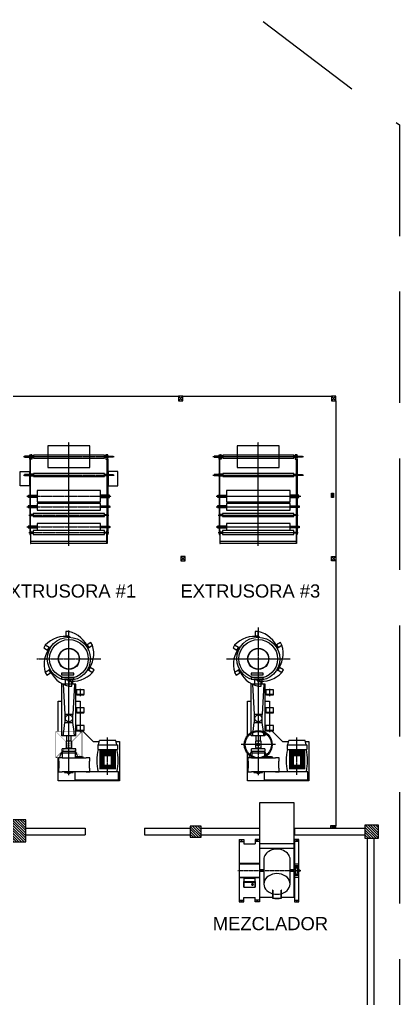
# Model space of a CAD drawing. Header units: millimetres. Extents: x -107 to 237943, y 136 to 168336.
# Drawn here: x 91096 to 99764, y 82441 to 104794 of the extents above; entities that cross this region are included whole.
import ezdxf

# ---------------------------------------------------------------- set-up
doc = ezdxf.new("R2010")
doc.units = ezdxf.units.MM
for name, pattern in [('CENTER2', [28.575, 19.05, -3.175, 3.175, -3.175]), ('DASHED2', [0.375, 0.25, -0.125]), ('HIDDEN2', [4.7625, 3.175, -1.5875])]:
    doc.linetypes.add(name, pattern=pattern)
for name, color, linetype in [('edificios', 7, 'Continuous'), ('estructura metálica', 7, 'Continuous'), ('maquinaria', 7, 'Continuous'), ('textos', 7, 'Continuous')]:
    doc.layers.add(name, color=color, linetype=linetype)
doc.layers.add('Evacuación', color=94, linetype='DASHED2', lineweight=35)
doc.styles.add('style1', font='arial.ttf')

# ---------------------------------------------------------------- blocks, each defined once
blk = doc.blocks.new('extrusora #3')
at = {"layer": 'maquinaria', "linetype": 'CENTER2', "ltscale": 0.05}
for p, q in [((0, 717), (0, -2656)), ((-728, 0), (728, 0)), ((265, -856), (265, -682)), ((265, -1266), (265, -1092)), ((265, -1676), (265, -1502)), ((390, -1957), (-390, -1957)), ((883, -2648), (883, -1797))]:
    blk.add_line(p, q, dxfattribs=at)
at = {"layer": 'maquinaria'}
for p, q in [((0, 502), (0, 622)), ((-438, 253), (-452, 261)), ((438, 253), (452, 261)), ((-438, -253), (-452, -261)), ((438, -253), (452, -261)), ((0, -999), (0, -1119))]:
    blk.add_line(p, q, dxfattribs=at)
at = {"layer": 'maquinaria', "color": 144}
for p, q in [((-160, -1657), (-160, -580)), ((160, -580), (-160, -580)), ((-130, -580), (-90, -1270)), ((-85, -465), (-85, -580)), ((85, -465), (85, -580)), ((130, -580), (90, -1270)), ((160, -1657), (160, -580)), ((180, -815), (180, -705)), ((180, -1225), (180, -1115)), ((-117, -1657), (-90, -1450)), ((117, -1657), (90, -1450)), ((180, -1635), (180, -1525)), ((658, -1967), (658, -2067)), ((658, -1967), (1108, -1967)), ((673, -1967), (697, -1867)), ((1069, -1867), (697, -1867)), ((1093, -1967), (1069, -1867)), ((1108, -1967), (1108, -2067)), ((658, -2067), (1108, -2067)), ((710, -2067), (710, -2519)), ((735, -2067), (735, -2519)), ((760, -2067), (760, -2519)), ((785, -2067), (785, -2519)), ((810, -2067), (810, -2214)), ((835, -2067), (835, -2214)), ((860, -2067), (860, -2214)), ((905, -2067), (905, -2214)), ((930, -2067), (930, -2214)), ((955, -2067), (955, -2214)), ((980, -2067), (980, -2519)), ((1005, -2067), (1005, -2519)), ((1030, -2067), (1030, -2519)), ((1055, -2067), (1055, -2519)), ((300, -2240), (325, -2240)), ((325, -2265), (325, -2240)), ((810, -2430), (810, -2519)), ((835, -2430), (835, -2519)), ((860, -2430), (860, -2519)), ((905, -2430), (905, -2519)), ((930, -2430), (930, -2519)), ((955, -2430), (955, -2519)), ((-100, -2569), (-100, -2594)), ((-100, -2594), (100, -2594)), ((-50, -2594), (-42, -2602)), ((-42, -2602), (42, -2602)), ((-25, -2602), (-25, -2607)), ((-25, -2607), (25, -2607)), ((25, -2607), (25, -2602)), ((42, -2602), (50, -2594)), ((100, -2594), (100, -2569))]:
    blk.add_line(p, q, dxfattribs=at)
at = {"layer": 'maquinaria', "color": 144, "linetype": 'HIDDEN2', "ltscale": 0.15}
for p, q in [((-160, -1760), (-160, -1658)), ((160, -1760), (-160, -1760)), ((-130, -1760), (-117, -1657)), ((-50, -1882), (-50, -1760)), ((50, -1882), (50, -1760)), ((130, -1760), (117, -1657)), ((160, -1760), (160, -1657)), ((-216, -2257), (-150, -2113)), ((155, -2055), (-155, -2055)), ((-155, -2106), (-155, -2055)), ((-155, -2106), (155, -2106)), ((-150, -2106), (-150, -2265)), ((-150, -2146), (150, -2146)), ((-50, -2055), (-50, -2032)), ((50, -2055), (50, -2032)), ((150, -2265), (150, -2106)), ((210, -2240), (150, -2113)), ((155, -2106), (155, -2055)), ((300, -2240), (150, -2240))]:
    blk.add_line(p, q, dxfattribs=at)
at = {"layer": 'maquinaria'}
for points in [[(-70, 522), (0, 522), (0, 622), (-70, 622)], [(-487, 200), (-452, 261), (-539, 311), (-574, 250)], [(417, 322), (452, 261), (539, 311), (504, 372)], [(487, -200), (452, -261), (539, -311), (574, -250)], [(-417, -322), (-452, -261), (-539, -311), (-504, -372)], [(70, -522), (0, -522), (0, -622), (70, -622)]]:
    blk.add_lwpolyline(points, close=True, dxfattribs=at)
at = {"layer": 'maquinaria', "color": 144}
for points in [[(110, -365), (110, -325), (-165, -325), (-165, -365)], [(110, -465), (110, -425), (-165, -425), (-165, -465)], [(160, -815), (350, -815), (350, -705), (160, -705)], [(185, -821), (345, -821), (345, -815), (185, -815)], [(233, -821), (297, -821), (297, -830), (233, -830)], [(160, -1225), (350, -1225), (350, -1115), (160, -1115)], [(-90, -1450), (90, -1450), (90, -1270), (-90, -1270)], [(185, -1231), (345, -1231), (345, -1225), (185, -1225)], [(233, -1231), (297, -1231), (297, -1240), (233, -1240)], [(160, -1635), (350, -1635), (350, -1525), (160, -1525)], [(185, -1641), (345, -1641), (345, -1635), (185, -1635)], [(233, -1641), (297, -1641), (297, -1650), (233, -1650)], [(796, -2430), (970, -2430), (970, -2214), (796, -2214)], [(-155, -2577), (-155, -2569), (395, -2569), (395, -2577), (475, -2577), (475, -2496), (467, -2496), (467, -2338), (475, -2338), (475, -2257), (395, -2257), (395, -2265), (-155, -2265), (-155, -2257), (-235, -2257), (-235, -2338), (-227, -2338), (-227, -2496), (-235, -2496), (-235, -2577)]]:
    blk.add_lwpolyline(points, close=True, dxfattribs=at)
at = {"layer": 'maquinaria'}
for points in [[(-245, -1784), (-245, -970), (-160, -970)], [(160, -970), (255, -970), (255, -1115)], [(255, -1240), (255, -1525)], [(309, -1641), (555, -1887), (692, -1887)], [(1074, -1887), (1155, -1887), (1155, -2787), (-245, -2787), (-245, -2130)]]:
    blk.add_lwpolyline(points, dxfattribs=at)
at = {"layer": 'maquinaria', "color": 144, "linetype": 'HIDDEN2', "ltscale": 0.15}
blk.add_lwpolyline([(-65, -2032), (65, -2032), (65, -1882), (-65, -1882)], close=True, dxfattribs=at)
at = {"layer": 'maquinaria', "color": 10}
blk.add_lwpolyline([(135, -2762), (1135, -2762), (1135, -2582), (135, -2582)], close=True, dxfattribs=at)
at = {"layer": 'maquinaria'}
for radius in [492, 442, 242, 235]:
    blk.add_circle((0, 0), radius, dxfattribs=at)
at = {"layer": 'maquinaria', "color": 144}
blk.add_circle((0, -1360), 80, dxfattribs=at)
at = {"layer": 'maquinaria', "color": 115}
for radius in [320, 300, 30.2]:
    blk.add_circle((0, -1957), radius, dxfattribs=at)
at = {"layer": 'maquinaria'}
for centre, start, end in [((-87, -96), 79.2762, 137.9706), ((-127, 27), 19.2762, 77.9706), ((40, -123), 139.2762, 197.9706), ((-40, 123), 319.2762, 17.9706), ((127, -27), 199.2762, 257.9706), ((87, 96), 259.2762, 317.9706)]:
    blk.add_arc(centre, 608, start, end, dxfattribs=at)
at = {"layer": 'maquinaria', "color": 144}
for centre, start, end in [((1743, -2322), 166.6608, 193.3392), ((22, -2322), 346.6608, 13.3392)]:
    blk.add_arc(centre, 1105, start, end, dxfattribs=at)
blk = doc.blocks.new('reb-11')
at = {"layer": 'maquinaria', "linetype": 'CENTER2', "ltscale": 0.05}
for p, q in [((-1735, 912), (-1735, -912)), ((-1605, 960), (-1605, -950)), ((-1335, 912), (-1335, -912)), ((-1145, 960), (-1145, -950)), ((-905, 960), (-905, -968)), ((-420, 1035), (-420, -1035)), ((0, 1035), (0, -1035))]:
    blk.add_line(p, q, dxfattribs=at)
at = {"layer": 'maquinaria'}
for p, q in [((-930, 925), (-880, 925)), ((-930, 890), (-930, 925)), ((-880, 925), (-880, 890)), ((-930, 725), (-930, 875)), ((-880, 875), (-880, 725)), ((-930, -725), (-930, -875)), ((-930, -890), (-930, -925)), ((-880, -875), (-880, -725)), ((-880, -925), (-880, -890)), ((-930, -925), (-880, -925))]:
    blk.add_line(p, q, dxfattribs=at)
at = {"layer": 'maquinaria', "color": 146}
for p, q in [((-1985, -870), (-1985, 870)), ((-1935, -870), (-1935, 870)), ((-1325, 890), (-1325, 875)), ((-1095, 890), (-1095, 875)), ((-790, 890), (-790, 875)), ((-1325, -890), (-1325, -875)), ((-1095, -890), (-1095, -875)), ((-790, -890), (-790, -875))]:
    blk.add_line(p, q, dxfattribs=at)
at = {"layer": 'maquinaria', "linetype": 'CENTER2', "ltscale": 0.2}
blk.add_line((-2038, 0), (330, 0), dxfattribs=at)
at = {"layer": 'maquinaria'}
for points in [[(-1585, 890), (-1585, 930), (-1625, 930), (-1625, 890)], [(-1125, 890), (-1125, 930), (-1165, 930), (-1165, 890)], [(-400, 810), (-400, 905), (-440, 905), (-440, 810)], [(-410, 905), (-410, 1010), (-430, 1010), (-430, 905)], [(20, 810), (20, 905), (-20, 905), (-20, 810)], [(10, 905), (10, 1010), (-10, 1010), (-10, 905)], [(-1725, 815), (-1725, 875), (-1745, 875), (-1745, 815)], [(-1625, 875), (-1625, 725)], [(-1585, 725), (-1585, 875)], [(-1325, 815), (-1325, 875), (-1345, 875), (-1345, 815)], [(-1165, 875), (-1165, 725)], [(-1125, 725), (-1125, 875)], [(-1725, -815), (-1725, -875), (-1745, -875), (-1745, -815)], [(-1625, -875), (-1625, -725)], [(-1585, -890), (-1585, -930), (-1625, -930), (-1625, -890)], [(-1585, -725), (-1585, -875)], [(-1325, -815), (-1325, -875), (-1345, -875), (-1345, -815)], [(-1165, -875), (-1165, -725)], [(-1125, -890), (-1125, -930), (-1165, -930), (-1165, -890)], [(-1125, -725), (-1125, -875)], [(-400, -810), (-400, -905), (-440, -905), (-440, -810)], [(20, -810), (20, -905), (-20, -905), (-20, -810)], [(-410, -905), (-410, -1010), (-430, -1010), (-430, -905)], [(10, -905), (10, -1010), (-10, -1010), (-10, -905)]]:
    blk.add_lwpolyline(points, dxfattribs=at)
at = {"layer": 'maquinaria', "color": 146}
for points in [[(-440, 895), (-670, 895), (-670, 1115), (-340, 1115), (-340, 895), (-400, 895)], [(-440, 890), (-1775, 890), (-1775, 875), (-440, 875)], [(-400, 875), (-60, 875), (-60, 890), (-400, 890)], [(-20, 845), (-60, 845), (-60, 890), (-20, 890)], [(20, 890), (40, 890), (40, 845), (20, 845)], [(-440, -890), (-1775, -890), (-1775, -875), (-440, -875)], [(-400, -875), (-60, -875), (-60, -890), (-400, -890)], [(-20, -845), (-60, -845), (-60, -890), (-20, -890)], [(20, -890), (40, -890), (40, -845), (20, -845)], [(-440, -895), (-670, -895), (-670, -1115), (-340, -1115), (-340, -895), (-400, -895)]]:
    blk.add_lwpolyline(points, dxfattribs=at)
for points in [[(-1695, 875), (-1985, 875), (-1985, 870), (-1695, 870)], [(40, 865), (20, 865), (20, 845), (40, 845)], [(-1695, -875), (-1985, -875), (-1985, -870), (-1695, -870)], [(40, -865), (20, -865), (20, -845), (40, -845)]]:
    blk.add_lwpolyline(points, close=True, dxfattribs=at)
at = {"layer": 'maquinaria'}
for points in [[(-1690, 815), (-1780, 815), (-1780, -815), (-1690, -815)], [(-1530, 725), (-1680, 725), (-1680, -725), (-1530, -725)], [(-1300, 815), (-1370, 815), (-1370, -815), (-1300, -815)], [(-1070, 725), (-1220, 725), (-1220, -725), (-1070, -725)], [(-775, 725), (-1035, 725), (-1035, -725), (-775, -725)], [(-385, 810), (-455, 810), (-455, -810), (-385, -810)], [(35, 810), (-35, 810), (-35, -810), (35, -810)]]:
    blk.add_lwpolyline(points, close=True, dxfattribs=at)
at = {"layer": 'maquinaria', "color": 4}
blk.add_lwpolyline([(250, 480), (-250, 480), (-250, -480), (250, -480)], close=True, dxfattribs=at)
blk = doc.blocks.new('reb-3')
at = {"layer": 'maquinaria', "linetype": 'CENTER2', "ltscale": 0.2}
blk.add_line((0, -2038), (0, 330), dxfattribs=at)
at = {"layer": 'maquinaria', "linetype": 'CENTER2', "ltscale": 0.05}
for p, q in [((-1035, 0), (1035, 0)), ((-1035, -420), (1035, -420)), ((-960, -905), (968, -905)), ((-960, -1145), (950, -1145)), ((-912, -1335), (912, -1335)), ((-960, -1605), (950, -1605)), ((-912, -1735), (912, -1735))]:
    blk.add_line(p, q, dxfattribs=at)
at = {"layer": 'maquinaria'}
for p, q in [((-925, -930), (-925, -880)), ((-925, -880), (-890, -880)), ((-875, -880), (-725, -880)), ((875, -880), (725, -880)), ((925, -880), (890, -880)), ((925, -930), (925, -880)), ((-890, -930), (-925, -930)), ((-725, -930), (-875, -930)), ((725, -930), (875, -930)), ((890, -930), (925, -930))]:
    blk.add_line(p, q, dxfattribs=at)
at = {"layer": 'maquinaria', "color": 146}
for p, q in [((-890, -790), (-875, -790)), ((890, -790), (875, -790)), ((-890, -1095), (-875, -1095)), ((890, -1095), (875, -1095)), ((-890, -1325), (-875, -1325)), ((890, -1325), (875, -1325)), ((870, -1935), (-870, -1935)), ((870, -1985), (-870, -1985))]:
    blk.add_line(p, q, dxfattribs=at)
at = {"layer": 'maquinaria', "color": 4}
blk.add_lwpolyline([(-480, 250), (-480, -250), (480, -250), (480, 250)], close=True, dxfattribs=at)
at = {"layer": 'maquinaria'}
for points in [[(-905, 10), (-1010, 10), (-1010, -10), (-905, -10)], [(-810, 20), (-905, 20), (-905, -20), (-810, -20)], [(810, 20), (905, 20), (905, -20), (810, -20)], [(905, 10), (1010, 10), (1010, -10), (905, -10)], [(-905, -410), (-1010, -410), (-1010, -430), (-905, -430)], [(-810, -400), (-905, -400), (-905, -440), (-810, -440)], [(810, -400), (905, -400), (905, -440), (810, -440)], [(905, -410), (1010, -410), (1010, -430), (905, -430)], [(-890, -1125), (-930, -1125), (-930, -1165), (-890, -1165)], [(-725, -1125), (-875, -1125)], [(-875, -1165), (-725, -1165)], [(-815, -1325), (-875, -1325), (-875, -1345), (-815, -1345)], [(725, -1125), (875, -1125)], [(875, -1165), (725, -1165)], [(815, -1325), (875, -1325), (875, -1345), (815, -1345)], [(890, -1125), (930, -1125), (930, -1165), (890, -1165)], [(-890, -1585), (-930, -1585), (-930, -1625), (-890, -1625)], [(-725, -1585), (-875, -1585)], [(-875, -1625), (-725, -1625)], [(-815, -1725), (-875, -1725), (-875, -1745), (-815, -1745)], [(725, -1585), (875, -1585)], [(875, -1625), (725, -1625)], [(815, -1725), (875, -1725), (875, -1745), (815, -1745)], [(890, -1585), (930, -1585), (930, -1625), (890, -1625)]]:
    blk.add_lwpolyline(points, dxfattribs=at)
at = {"layer": 'maquinaria', "color": 146}
for points in [[(-890, 20), (-890, 40), (-845, 40), (-845, 20)], [(890, 20), (890, 40), (845, 40), (845, 20)], [(-845, -20), (-845, -60), (-890, -60), (-890, -20)], [(-875, -400), (-875, -60), (-890, -60), (-890, -400)], [(845, -20), (845, -60), (890, -60), (890, -20)], [(875, -400), (875, -60), (890, -60), (890, -400)], [(-890, -440), (-890, -1775), (-875, -1775), (-875, -440)], [(890, -440), (890, -1775), (875, -1775), (875, -440)]]:
    blk.add_lwpolyline(points, dxfattribs=at)
for points in [[(-865, 40), (-865, 20), (-845, 20), (-845, 40)], [(865, 40), (865, 20), (845, 20), (845, 40)], [(-875, -1695), (-875, -1985), (-870, -1985), (-870, -1695)], [(875, -1695), (875, -1985), (870, -1985), (870, -1695)]]:
    blk.add_lwpolyline(points, close=True, dxfattribs=at)
at = {"layer": 'maquinaria'}
for points in [[(-810, 35), (-810, -35), (810, -35), (810, 35)], [(-810, -385), (-810, -455), (810, -455), (810, -385)], [(-725, -775), (-725, -1035), (725, -1035), (725, -775)], [(-725, -1070), (-725, -1220), (725, -1220), (725, -1070)], [(-815, -1300), (-815, -1370), (815, -1370), (815, -1300)], [(-725, -1530), (-725, -1680), (725, -1680), (725, -1530)], [(-815, -1690), (-815, -1780), (815, -1780), (815, -1690)]]:
    blk.add_lwpolyline(points, close=True, dxfattribs=at)
blk = doc.blocks.new('extrusora #2')
at = {"layer": 'maquinaria', "linetype": 'CENTER2', "ltscale": 0.1}
blk.add_line((0, -2655), (0, 650), dxfattribs=at)
at = {"layer": 'maquinaria'}
for p, q in [((0, 502), (0, 622)), ((-438, 253), (-452, 261)), ((438, 253), (452, 261)), ((-438, -253), (-452, -261)), ((438, -253), (452, -261))]:
    blk.add_line(p, q, dxfattribs=at)
at = {"layer": 'maquinaria', "linetype": 'CENTER2', "ltscale": 0.05}
for p, q in [((-728, 0), (728, 0)), ((265, -856), (265, -682)), ((265, -1266), (265, -1092)), ((265, -1676), (265, -1502)), ((883, -2648), (883, -1797))]:
    blk.add_line(p, q, dxfattribs=at)
at = {"layer": 'maquinaria', "color": 144}
for p, q in [((-160, -1657), (-160, -580)), ((160, -580), (-160, -580)), ((-130, -580), (-90, -1270)), ((-85, -465), (-85, -580)), ((85, -465), (85, -580)), ((130, -580), (90, -1270)), ((160, -1657), (160, -580)), ((180, -815), (180, -705)), ((180, -1225), (180, -1115)), ((-117, -1657), (-90, -1450)), ((117, -1657), (90, -1450)), ((180, -1635), (180, -1525)), ((658, -1967), (658, -2067)), ((658, -1967), (1108, -1967)), ((673, -1967), (697, -1867)), ((1069, -1867), (697, -1867)), ((1093, -1967), (1069, -1867)), ((1108, -1967), (1108, -2067)), ((658, -2067), (1108, -2067)), ((710, -2067), (710, -2519)), ((735, -2067), (735, -2519)), ((760, -2067), (760, -2519)), ((785, -2067), (785, -2519)), ((810, -2067), (810, -2214)), ((835, -2067), (835, -2214)), ((860, -2067), (860, -2214)), ((905, -2067), (905, -2214)), ((930, -2067), (930, -2214)), ((955, -2067), (955, -2214)), ((980, -2067), (980, -2519)), ((1005, -2067), (1005, -2519)), ((1030, -2067), (1030, -2519)), ((1055, -2067), (1055, -2519)), ((300, -2240), (325, -2240)), ((325, -2265), (325, -2240)), ((810, -2430), (810, -2519)), ((835, -2430), (835, -2519)), ((860, -2430), (860, -2519)), ((905, -2430), (905, -2519)), ((930, -2430), (930, -2519)), ((955, -2430), (955, -2519)), ((-100, -2569), (-100, -2594)), ((-100, -2594), (100, -2594)), ((-50, -2594), (-42, -2602)), ((-42, -2602), (42, -2602)), ((-25, -2602), (-25, -2607)), ((-25, -2607), (25, -2607)), ((25, -2607), (25, -2602)), ((42, -2602), (50, -2594)), ((100, -2594), (100, -2569))]:
    blk.add_line(p, q, dxfattribs=at)
at = {"layer": 'maquinaria', "color": 144, "linetype": 'HIDDEN2', "ltscale": 0.15}
for p, q in [((-160, -1760), (-160, -1658)), ((160, -1760), (-160, -1760)), ((-130, -1760), (-117, -1657)), ((-50, -1882), (-50, -1760)), ((50, -1882), (50, -1760)), ((130, -1760), (117, -1657)), ((160, -1760), (160, -1657)), ((-216, -2257), (-150, -2113)), ((155, -2055), (-155, -2055)), ((-155, -2106), (-155, -2055)), ((-155, -2106), (155, -2106)), ((-150, -2106), (-150, -2265)), ((-150, -2146), (150, -2146)), ((-50, -2055), (-50, -2032)), ((50, -2055), (50, -2032)), ((150, -2265), (150, -2106)), ((210, -2240), (150, -2113)), ((155, -2106), (155, -2055)), ((300, -2240), (150, -2240))]:
    blk.add_line(p, q, dxfattribs=at)
at = {"layer": 'maquinaria'}
for points in [[(-70, 522), (0, 522), (0, 622), (-70, 622)], [(-487, 200), (-452, 261), (-539, 311), (-574, 250)], [(417, 322), (452, 261), (539, 311), (504, 372)], [(487, -200), (452, -261), (539, -311), (574, -250)], [(-417, -322), (-452, -261), (-539, -311), (-504, -372)], [(70, -522), (0, -522), (0, -622), (70, -622)]]:
    blk.add_lwpolyline(points, close=True, dxfattribs=at)
at = {"layer": 'maquinaria', "color": 144}
for points in [[(110, -365), (110, -325), (-165, -325), (-165, -365)], [(110, -465), (110, -425), (-165, -425), (-165, -465)], [(160, -815), (350, -815), (350, -705), (160, -705)], [(185, -821), (345, -821), (345, -815), (185, -815)], [(233, -821), (297, -821), (297, -830), (233, -830)], [(160, -1225), (350, -1225), (350, -1115), (160, -1115)], [(-90, -1450), (90, -1450), (90, -1270), (-90, -1270)], [(185, -1231), (345, -1231), (345, -1225), (185, -1225)], [(233, -1231), (297, -1231), (297, -1240), (233, -1240)], [(160, -1635), (350, -1635), (350, -1525), (160, -1525)], [(185, -1641), (345, -1641), (345, -1635), (185, -1635)], [(233, -1641), (297, -1641), (297, -1650), (233, -1650)], [(796, -2430), (970, -2430), (970, -2214), (796, -2214)], [(-155, -2577), (-155, -2569), (395, -2569), (395, -2577), (475, -2577), (475, -2496), (467, -2496), (467, -2338), (475, -2338), (475, -2257), (395, -2257), (395, -2265), (-155, -2265), (-155, -2257), (-235, -2257), (-235, -2338), (-227, -2338), (-227, -2496), (-235, -2496), (-235, -2577)]]:
    blk.add_lwpolyline(points, close=True, dxfattribs=at)
at = {"layer": 'maquinaria'}
for points in [[(-245, -1657), (-245, -970), (-160, -970)], [(160, -970), (255, -970), (255, -1115)], [(255, -1240), (255, -1525)], [(309, -1641), (555, -1887), (692, -1887)], [(1074, -1887), (1155, -1887), (1155, -2787), (-245, -2787), (-245, -2257)]]:
    blk.add_lwpolyline(points, dxfattribs=at)
at = {"layer": 'maquinaria', "color": 115, "const_width": 10}
for points in [[(-300, -2257), (300, -2257), (300, -1657), (-300, -1657)], [(-30, -1987), (30, -1987), (30, -1927), (-30, -1927)]]:
    blk.add_lwpolyline(points, close=True, dxfattribs=at)
for points in [[(-300, -1657), (-30, -1927)], [(300, -1657), (30, -1927)], [(-30, -1987), (-300, -2257)], [(30, -1987), (300, -2257)]]:
    blk.add_lwpolyline(points, dxfattribs=at)
at = {"layer": 'maquinaria', "color": 144, "linetype": 'HIDDEN2', "ltscale": 0.15}
blk.add_lwpolyline([(-65, -2032), (65, -2032), (65, -1882), (-65, -1882)], close=True, dxfattribs=at)
at = {"layer": 'maquinaria', "color": 10}
blk.add_lwpolyline([(135, -2762), (1135, -2762), (1135, -2582), (135, -2582)], close=True, dxfattribs=at)
at = {"layer": 'maquinaria'}
for radius in [492, 442, 242, 235]:
    blk.add_circle((0, 0), radius, dxfattribs=at)
at = {"layer": 'maquinaria', "color": 144}
blk.add_circle((0, -1360), 80, dxfattribs=at)
at = {"layer": 'maquinaria'}
for centre, start, end in [((-87, -96), 79.2762, 137.9706), ((-127, 27), 19.2762, 77.9706), ((40, -123), 139.2762, 197.9706), ((-40, 123), 319.2762, 17.9706), ((127, -27), 199.2762, 257.9706), ((87, 96), 259.2762, 317.9706)]:
    blk.add_arc(centre, 608, start, end, dxfattribs=at)
at = {"layer": 'maquinaria', "color": 144}
for centre, start, end in [((1743, -2322), 166.6608, 193.3392), ((22, -2322), 346.6608, 13.3392)]:
    blk.add_arc(centre, 1105, start, end, dxfattribs=at)

msp = doc.modelspace()

# ---------------------------------------------------------------- hatches: boundary and pattern name
at = {"layer": 'edificios'}
h = msp.add_hatch(dxfattribs=at)
h.set_pattern_fill('ANSI31', color=1, scale=13, angle=270)
h.paths.add_polyline_path([(95240, 86374), (94990, 86374), (94990, 86124), (95240, 86124)])
h.paths.add_polyline_path([(91235, 86519), (90935, 86519), (90935, 86019), (91235, 86019)])
h.paths.add_polyline_path([(87125, 86419), (86925, 86419), (86925, 86199), (87125, 86199)])
h.paths.add_polyline_path([(83560, 86419), (83160, 86419), (83160, 86019), (83560, 86019)])
h.paths.add_polyline_path([(79770, 86419), (79570, 86419), (79570, 86219), (79770, 86219)])
h = msp.add_hatch(dxfattribs=at)
h.set_pattern_fill('ANSI31', color=1, scale=13, angle=270)
h.paths.add_polyline_path([(99288, 86399), (98978, 86399), (98978, 86099), (99288, 86099)])

# ---------------------------------------------------------------- linework, layer by layer
for p, q in [((91235, 86329), (92595, 86329)), ((92595, 86329), (92595, 86174)), ((93945, 86329), (93945, 86174)), ((93945, 86329), (94990, 86329)), ((95240, 86329), (96575, 86329)), ((96570, 86329), (96570, 86174)), ((97365, 86329), (98978, 86329)), ((97370, 86329), (97370, 86174)), ((91235, 86174), (92595, 86174)), ((93945, 86174), (94990, 86174)), ((95240, 86174), (96575, 86174)), ((97365, 86174), (98978, 86174)), ((99038, 81649), (99038, 86099)), ((99188, 81649), (99188, 86099))]:
    msp.add_line(p, q, dxfattribs=at)
at = {"layer": 'edificios', "color": 1}
for points in [[(91235, 86519), (90935, 86519), (90935, 86019), (91235, 86019)], [(95240, 86374), (94990, 86374), (94990, 86124), (95240, 86124)], [(99288, 86399), (98978, 86399), (98978, 86099), (99288, 86099)]]:
    msp.add_lwpolyline(points, close=True, dxfattribs=at)
at = {"layer": 'estructura metálica', "color": 246}
for p, q in [((89721, 96191), (94721, 96191)), ((94721, 96091), (94821, 96191)), ((94821, 96091), (94721, 96191)), ((94821, 96191), (98213, 96191)), ((98213, 96091), (98313, 96191)), ((98313, 96091), (98213, 96191)), ((98313, 96091), (98313, 92531)), ((98263, 93881), (98213, 93981)), ((98263, 93981), (98213, 93881)), ((94773, 92431), (94873, 92531)), ((94873, 92431), (94773, 92531)), ((98213, 92531), (98313, 92431)), ((98313, 92531), (98213, 92431)), ((98313, 92431), (98313, 86379)), ((98313, 86329), (98188, 86379)), ((98188, 86329), (98313, 86379))]:
    msp.add_line(p, q, dxfattribs=at)
for points in [[(94721, 96191), (94721, 96091), (94821, 96091), (94821, 96191)], [(98213, 96191), (98213, 96091), (98313, 96091), (98313, 96191)], [(98213, 93981), (98263, 93981), (98263, 93881), (98213, 93881)], [(94773, 92531), (94773, 92431), (94873, 92431), (94873, 92531)], [(98213, 92431), (98213, 92531), (98313, 92531), (98313, 92431)], [(98313, 86379), (98188, 86379), (98188, 86329), (98313, 86329)]]:
    msp.add_lwpolyline(points, close=True, dxfattribs=at)
at = {"layer": 'Evacuación', "linetype": 'HIDDEN2', "lineweight": 25, "ltscale": 800}
msp.add_lwpolyline([(96655, 130406), (96655, 104749), (99764, 102391), (99764, 77002)], dxfattribs=at)
at = {"layer": 'maquinaria'}
for p, q in [((96110, 86068), (96110, 84648)), ((96110, 86068), (96210, 86068)), ((96210, 86068), (96210, 85968)), ((96570, 86068), (96470, 86068)), ((96470, 86068), (96470, 85968)), ((96570, 86068), (96570, 84648)), ((97370, 86068), (97370, 85378)), ((97470, 86068), (97370, 86068)), ((97470, 85378), (97470, 86068)), ((96110, 86028), (96210, 86028)), ((96210, 85968), (96470, 85968)), ((96570, 86028), (96470, 86028)), ((97370, 85968), (96570, 85968)), ((97370, 85868), (96570, 85868)), ((97470, 86028), (97370, 86028)), ((96670, 85613), (96670, 85056)), ((97270, 85056), (97270, 85613)), ((96570, 85520), (96110, 85520)), ((96570, 85510), (96110, 85510)), ((97470, 85510), (97370, 85510)), ((97390, 85466), (97390, 85426)), ((97390, 85426), (97449, 85426)), ((97445, 85470), (97394, 85470)), ((97449, 85426), (97449, 85466)), ((96570, 85205), (96110, 85205)), ((96570, 85195), (96110, 85195)), ((96670, 85378), (96570, 85378)), ((96670, 85338), (96570, 85338)), ((97402, 85378), (97270, 85378)), ((97402, 85338), (97270, 85338)), ((97370, 85338), (97370, 84648)), ((97470, 85205), (97370, 85205)), ((97390, 85250), (97390, 85290)), ((97390, 85290), (97449, 85290)), ((97445, 85246), (97394, 85246)), ((97487, 85378), (97438, 85378)), ((97487, 85338), (97438, 85338)), ((97449, 85290), (97449, 85250)), ((97470, 84648), (97470, 85338)), ((97487, 85378), (97487, 85338)), ((96210, 84979), (96210, 85111)), ((96470, 85101), (96210, 85101)), ((96470, 85088), (96210, 85088)), ((96470, 85111), (96470, 84979)), ((96210, 84748), (96470, 84748)), ((96210, 84648), (96210, 84748)), ((96470, 84648), (96470, 84748)), ((96870, 84748), (96570, 84748)), ((96875, 84911), (96870, 84911)), ((97070, 84911), (97065, 84911)), ((97370, 84748), (97070, 84748)), ((96110, 84688), (96210, 84688)), ((96110, 84648), (96210, 84648)), ((96570, 84688), (96470, 84688)), ((96570, 84648), (96470, 84648)), ((97370, 84688), (97470, 84688)), ((97370, 84648), (97470, 84648))]:
    msp.add_line(p, q, dxfattribs=at)
at = {"layer": 'maquinaria', "linetype": 'CENTER2'}
msp.add_line((97516, 85358), (96073, 85358), dxfattribs=at)
at = {"layer": 'maquinaria', "color": 156}
for points in [[(97365, 86906), (96575, 86906), (96575, 84753), (96870, 84753)], [(97070, 84753), (97365, 84753), (97365, 86906)]]:
    msp.add_lwpolyline(points, dxfattribs=at)
at = {"layer": 'maquinaria'}
for points in [[(96160, 86038), (96168, 86043), (96168, 86052), (96160, 86057), (96152, 86052), (96152, 86043)], [(96520, 86038), (96512, 86043), (96512, 86052), (96520, 86057), (96528, 86052), (96528, 86043)], [(97420, 86038), (97412, 86043), (97412, 86052), (97420, 86057), (97428, 86052), (97428, 86043)], [(97417, 85453), (97413, 85448), (97417, 85442), (97423, 85442), (97426, 85448), (97423, 85453)], [(96210, 84979), (96470, 84979), (96470, 85181), (96210, 85181)], [(97417, 85262), (97413, 85268), (97417, 85273), (97423, 85273), (97426, 85268), (97423, 85262)], [(96160, 84677), (96168, 84672), (96168, 84663), (96160, 84658), (96152, 84663), (96152, 84672)], [(96520, 84677), (96512, 84672), (96512, 84663), (96520, 84658), (96528, 84663), (96528, 84672)], [(97420, 84677), (97412, 84672), (97412, 84663), (97420, 84658), (97428, 84663), (97428, 84672)]]:
    msp.add_lwpolyline(points, close=True, dxfattribs=at)
at = {"layer": 'maquinaria', "color": 1}
msp.add_lwpolyline([(96398, 85052), (96428, 85052), (96428, 85069), (96398, 85069)], close=True, dxfattribs=at)
at = {"layer": 'maquinaria', "color": 2}
msp.add_lwpolyline([(96398, 85052), (96428, 85052), (96428, 85043), (96398, 85043)], close=True, dxfattribs=at)
at = {"layer": 'maquinaria', "color": 84}
msp.add_lwpolyline([(96398, 85027), (96428, 85027), (96428, 85043), (96398, 85043)], close=True, dxfattribs=at)
at = {"layer": 'maquinaria'}
for points in [[(96870, 84911), (96870, 84733, 0.093536), (97070, 84733), (97070, 84911)], [(96875, 84911), (96875, 84737, 0.089627), (97065, 84737), (97065, 84911)]]:
    msp.add_lwpolyline(points, format="xyb", dxfattribs=at)
for centre, radius in [((97420, 85448), 10.8), ((97420, 85448), 6.47), ((97420, 85268), 10.8), ((97420, 85268), 6.47)]:
    msp.add_circle(centre, radius, dxfattribs=at)
for centre, radius, start, end in [((97394, 85466), 4, 90, 180), ((97188, 85352), 215, 1.415, 19.9057), ((97652, 85352), 215, 160.0943, 178.585), ((97445, 85466), 4, 0, 90), ((97188, 85363), 215, 340.0943, 358.585), ((97394, 85250), 4, 180, 270), ((97652, 85363), 215, 181.415, 199.9057), ((97445, 85250), 4, 270, 0)]:
    msp.add_arc(centre, radius, start, end, dxfattribs=at)
for centre, start_param, end_param in [((96970, 85613), 0, 3.141593), ((96970, 85056), 5.052226, 10.655737), ((96970, 85056), 4.390176, 5.034602)]:
    msp.add_ellipse(centre, major_axis=(300, 0), ratio=0.786333, start_param=start_param, end_param=end_param, dxfattribs=at)

# ---------------------------------------------------------------- block references
at = {"layer": 'maquinaria', "rotation": 90}
msp.add_blockref('reb-11', (92221, 94814), dxfattribs=at)
at = {"layer": 'maquinaria'}
for name, p in [('reb-3', (96543, 94814)), ('extrusora #2', (92221, 90196)), ('extrusora #3', (96543, 90196))]:
    msp.add_blockref(name, p, dxfattribs=at)

# ---------------------------------------------------------------- texts
at = {"layer": 'textos', "style": 'style1'}
for s, p in [('EXTRUSORA #1', (90565, 91596)), ('EXTRUSORA #3', (94767, 91596)), ('MEZCLADOR', (95505, 84000))]:
    msp.add_text(s, height=300, dxfattribs=at).set_placement(p)

doc.saveas('drawing.dxf')
